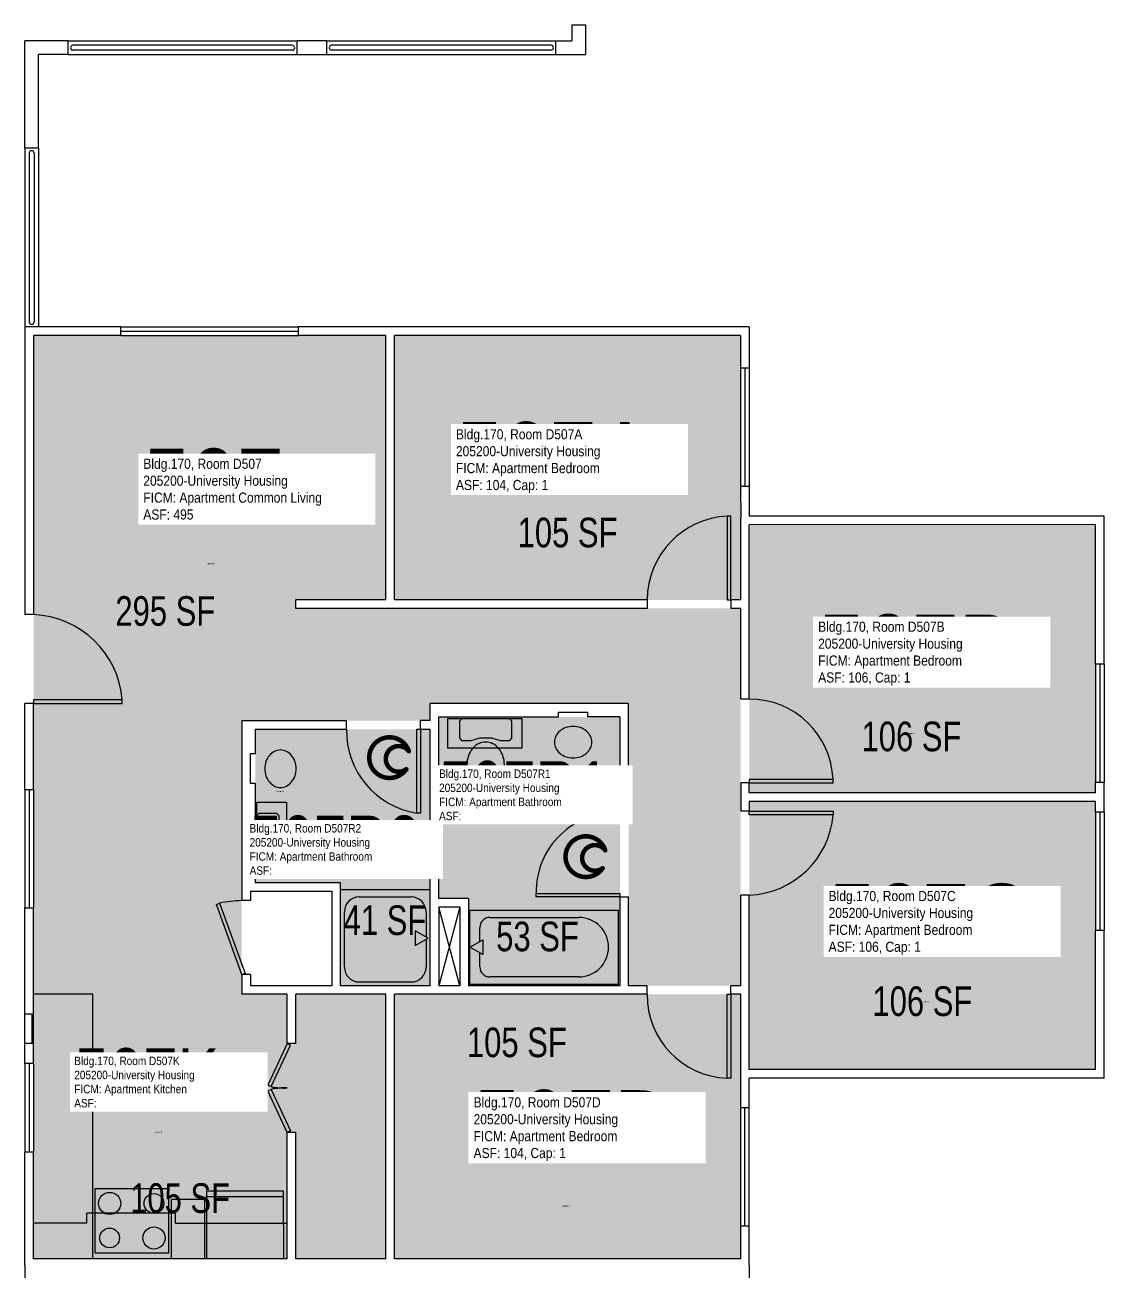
# Model space of a CAD drawing. Header units: inches. Extents: x -54 to 1917, y -52 to 2058.
# Drawn here: x 1430 to 1868, y 1181 to 1687 of the extents above; entities that cross this region are included whole.
import ezdxf
from ezdxf.enums import TextEntityAlignment as Align

# ---------------------------------------------------------------- set-up
doc = ezdxf.new("R2010")
doc.units = ezdxf.units.IN
doc.header["$LTSCALE"] = 10
doc.header["$MEASUREMENT"] = 0
doc.layers.get('0').update_dxf_attribs({"linetype": 'CONTINUOUS'})
for name, color, linetype in [('A-DOOR', 2, 'CONTINUOUS'), ('A-FLOR', 3, 'CONTINUOUS'), ('A-GLAZ', 1, 'CONTINUOUS'), ('A-IDEN-ICON', 4, 'CONTINUOUS'), ('A-IDEN-RNUM', 7, 'CONTINUOUS'), ('A-IDEN-SNUM', 4, 'CONTINUOUS'), ('A-IDEN-VNUM', 4, 'CONTINUOUS'), ('A-WALL', 5, 'CONTINUOUS'), ('AREA-TEXT', 3, 'CONTINUOUS'), ('P-SANR-FIXT', 2, 'CONTINUOUS'), ('Rooms-Category-Color', 7, 'CONTINUOUS'), ('Rooms-College-Color', 7, 'CONTINUOUS'), ('Rooms-Department-Color', 7, 'CONTINUOUS'), ('Rooms-Division-Color', 7, 'CONTINUOUS'), ('Rooms-Information', 7, 'CONTINUOUS')]:
    doc.layers.add(name, color=color, linetype=linetype)
doc.styles.add('CP_AREA', font='arial.ttf', dxfattribs={"height": 15})
doc.styles.add('CP_ROOMSNUMBER', font='arial.ttf', dxfattribs={"height": 1})
doc.styles.add('CP_ROOMVNUMBER', font='arial.ttf', dxfattribs={"width": 0.85, "height": 0.075})

# ---------------------------------------------------------------- blocks, each defined once
blk = doc.blocks.new('CPBATH')
at = {"color": 0, "linetype": 'ByBlock', "const_width": 0.0127}
for points in [[(0.0571, 0.0168, 0.861492), (-0.0551, 0, 1)], [(0.0571, 0.0168, 0.729002), (-0.0084, -0.0042, 1)], [(-0.0551, 0, 0.726902), (0.0487, -0.0337, 1)], [(-0.0084, -0.0042, 0.609468), (0.0487, -0.0337, 1)]]:
    blk.add_lwpolyline(points, format="xyb", dxfattribs=at)
at = {"color": 0, "linetype": 'ByBlock', "const_width": 0.00637}
for points in [[(0.0544, 0.0152, 1), (0.0599, 0.0184, 1)], [(0.0459, -0.0353, 1), (0.0515, -0.0321, 1)]]:
    blk.add_lwpolyline(points, format="xyb", close=True, dxfattribs=at)

msp = doc.modelspace()

# ---------------------------------------------------------------- hatches: boundary and pattern name
at = {"layer": 'Rooms-Category-Color', "true_color": 0x728ef3}
for points in [[(1720.58, 1296.8), (1720.58, 1449.8), (1540.08, 1449.8), (1540.08, 1453.3), (1576.58, 1453.3), (1576.58, 1560.55), (1433.58, 1560.55), (1433.58, 1293.3), (1518.08, 1293.3), (1518.08, 1404.3), (1594.58, 1404.3), (1594.58, 1411.3), (1675.08, 1411.3), (1675.08, 1296.8)], [(1580.06, 1560.55), (1580.07, 1453.3), (1720.57, 1453.3), (1720.56, 1560.55)], [(1724.07, 1483.8), (1724.07, 1375.05), (1864.57, 1375.06), (1864.57, 1483.81)], [(1671.58, 1296.8), (1671.58, 1405.8), (1598.08, 1405.8), (1598.09, 1332.18), (1610.07, 1332.18), (1610.07, 1296.8)], [(1594.58, 1400.8), (1594.59, 1296.8), (1558.07, 1296.8), (1558.07, 1338.68), (1523.57, 1338.67), (1523.58, 1400.8)], [(1724.07, 1371.55), (1724.07, 1262.8), (1864.57, 1262.81), (1864.57, 1371.56)], [(1536.58, 1293.3), (1433.58, 1293.3), (1433.58, 1186.05), (1536.58, 1186.05), (1536.57, 1237.3), (1540.08, 1237.3), (1540.08, 1186.05), (1576.58, 1186.05), (1576.58, 1293.3), (1540.07, 1293.3), (1540.08, 1273.3), (1536.58, 1273.3)], [(1580.07, 1293.3), (1580.07, 1186.05), (1720.57, 1186.05), (1720.57, 1293.3)]]:
    msp.add_hatch(color=171, dxfattribs=at).paths.add_polyline_path(points)
at = {"layer": 'Rooms-College-Color', "true_color": 0xadadad}
for points in [[(1720.58, 1296.8), (1720.58, 1449.8), (1540.08, 1449.8), (1540.08, 1453.3), (1576.58, 1453.3), (1576.58, 1560.55), (1433.58, 1560.55), (1433.58, 1293.3), (1518.08, 1293.3), (1518.08, 1404.3), (1594.58, 1404.3), (1594.58, 1411.3), (1675.08, 1411.3), (1675.08, 1296.8)], [(1580.06, 1560.55), (1580.07, 1453.3), (1720.57, 1453.3), (1720.56, 1560.55)], [(1724.07, 1483.8), (1724.07, 1375.05), (1864.57, 1375.06), (1864.57, 1483.81)], [(1671.58, 1296.8), (1671.58, 1405.8), (1598.08, 1405.8), (1598.09, 1332.18), (1610.07, 1332.18), (1610.07, 1296.8)], [(1594.58, 1400.8), (1594.59, 1296.8), (1558.07, 1296.8), (1558.07, 1338.68), (1523.57, 1338.67), (1523.58, 1400.8)], [(1724.07, 1371.55), (1724.07, 1262.8), (1864.57, 1262.81), (1864.57, 1371.56)], [(1536.58, 1293.3), (1433.58, 1293.3), (1433.58, 1186.05), (1536.58, 1186.05), (1536.57, 1237.3), (1540.08, 1237.3), (1540.08, 1186.05), (1576.58, 1186.05), (1576.58, 1293.3), (1540.07, 1293.3), (1540.08, 1273.3), (1536.58, 1273.3)], [(1580.07, 1293.3), (1580.07, 1186.05), (1720.57, 1186.05), (1720.57, 1293.3)]]:
    msp.add_hatch(color=253, dxfattribs=at).paths.add_polyline_path(points)
at = {"layer": 'Rooms-Department-Color', "true_color": 0x604aed}
for points in [[(1720.58, 1296.8), (1720.58, 1449.8), (1540.08, 1449.8), (1540.08, 1453.3), (1576.58, 1453.3), (1576.58, 1560.55), (1433.58, 1560.55), (1433.58, 1293.3), (1518.08, 1293.3), (1518.08, 1404.3), (1594.58, 1404.3), (1594.58, 1411.3), (1675.08, 1411.3), (1675.08, 1296.8)], [(1580.06, 1560.55), (1580.07, 1453.3), (1720.57, 1453.3), (1720.56, 1560.55)], [(1724.07, 1483.8), (1724.07, 1375.05), (1864.57, 1375.06), (1864.57, 1483.81)], [(1671.58, 1296.8), (1671.58, 1405.8), (1598.08, 1405.8), (1598.09, 1332.18), (1610.07, 1332.18), (1610.07, 1296.8)], [(1594.58, 1400.8), (1594.59, 1296.8), (1558.07, 1296.8), (1558.07, 1338.68), (1523.57, 1338.67), (1523.58, 1400.8)], [(1724.07, 1371.55), (1724.07, 1262.8), (1864.57, 1262.81), (1864.57, 1371.56)], [(1536.58, 1293.3), (1433.58, 1293.3), (1433.58, 1186.05), (1536.58, 1186.05), (1536.57, 1237.3), (1540.08, 1237.3), (1540.08, 1186.05), (1576.58, 1186.05), (1576.58, 1293.3), (1540.07, 1293.3), (1540.08, 1273.3), (1536.58, 1273.3)], [(1580.07, 1293.3), (1580.07, 1186.05), (1720.57, 1186.05), (1720.57, 1293.3)]]:
    msp.add_hatch(color=173, dxfattribs=at).paths.add_polyline_path(points)
at = {"layer": 'Rooms-Division-Color', "true_color": 0x604aed}
for points in [[(1720.58, 1296.8), (1720.58, 1449.8), (1540.08, 1449.8), (1540.08, 1453.3), (1576.58, 1453.3), (1576.58, 1560.55), (1433.58, 1560.55), (1433.58, 1293.3), (1518.08, 1293.3), (1518.08, 1404.3), (1594.58, 1404.3), (1594.58, 1411.3), (1675.08, 1411.3), (1675.08, 1296.8)], [(1580.06, 1560.55), (1580.07, 1453.3), (1720.57, 1453.3), (1720.56, 1560.55)], [(1724.07, 1483.8), (1724.07, 1375.05), (1864.57, 1375.06), (1864.57, 1483.81)], [(1671.58, 1296.8), (1671.58, 1405.8), (1598.08, 1405.8), (1598.09, 1332.18), (1610.07, 1332.18), (1610.07, 1296.8)], [(1594.58, 1400.8), (1594.59, 1296.8), (1558.07, 1296.8), (1558.07, 1338.68), (1523.57, 1338.67), (1523.58, 1400.8)], [(1724.07, 1371.55), (1724.07, 1262.8), (1864.57, 1262.81), (1864.57, 1371.56)], [(1536.58, 1293.3), (1433.58, 1293.3), (1433.58, 1186.05), (1536.58, 1186.05), (1536.57, 1237.3), (1540.08, 1237.3), (1540.08, 1186.05), (1576.58, 1186.05), (1576.58, 1293.3), (1540.07, 1293.3), (1540.08, 1273.3), (1536.58, 1273.3)], [(1580.07, 1293.3), (1580.07, 1186.05), (1720.57, 1186.05), (1720.57, 1293.3)]]:
    msp.add_hatch(color=173, dxfattribs=at).paths.add_polyline_path(points)

# ---------------------------------------------------------------- linework, layer by layer
at = {"layer": 'A-DOOR'}
for p, q in [((1715.15, 1487.3), (1715.15, 1453.3)), ((1716.57, 1487.3), (1715.15, 1487.3)), ((1716.57, 1453.3), (1716.57, 1487.3)), ((1715.15, 1453.3), (1716.57, 1453.3)), ((1469.57, 1412.72), (1433.57, 1412.71)), ((1433.57, 1412.71), (1433.57, 1411.3)), ((1433.57, 1411.3), (1469.57, 1411.3)), ((1469.57, 1411.3), (1469.57, 1412.72)), ((1589.15, 1366.8), (1589.15, 1400.8)), ((1589.15, 1400.8), (1590.57, 1400.8)), ((1590.57, 1400.8), (1590.57, 1366.8)), ((1758.07, 1380.47), (1724.07, 1380.47)), ((1724.07, 1380.47), (1724.07, 1379.05)), ((1758.07, 1379.05), (1758.07, 1380.47)), ((1724.07, 1379.05), (1758.07, 1379.05)), ((1590.57, 1366.8), (1589.15, 1366.8)), ((1724.07, 1367.55), (1758.07, 1367.55)), ((1724.07, 1366.14), (1724.07, 1367.55)), ((1758.07, 1366.14), (1724.07, 1366.14)), ((1758.07, 1367.55), (1758.07, 1366.14)), ((1507.77, 1329.78), (1509.1, 1330.26)), ((1518.07, 1301.3), (1507.77, 1329.78)), ((1509.1, 1330.26), (1519.4, 1301.78)), ((1637.57, 1334.22), (1671.57, 1334.22)), ((1637.57, 1332.8), (1637.57, 1334.22)), ((1671.57, 1332.8), (1637.57, 1332.8)), ((1671.57, 1334.22), (1671.57, 1332.8)), ((1519.4, 1301.78), (1518.07, 1301.3)), ((1715.15, 1259.3), (1715.15, 1293.3)), ((1715.15, 1293.3), (1716.57, 1293.3)), ((1716.57, 1293.3), (1716.57, 1259.3)), ((1536.57, 1273.3), (1528.69, 1256.45)), ((1529.97, 1255.85), (1537.85, 1272.7)), ((1537.85, 1272.7), (1536.57, 1273.3)), ((1716.57, 1259.3), (1715.15, 1259.3)), ((1528.69, 1256.45), (1529.97, 1255.85)), ((1528.69, 1254.15), (1529.97, 1254.75)), ((1536.57, 1237.3), (1528.69, 1254.15)), ((1529.97, 1254.75), (1537.85, 1237.9)), ((1537.85, 1237.9), (1536.57, 1237.3))]:
    msp.add_line(p, q, dxfattribs=at)
for centre, radius, start, end in [((1716.95, 1452.97), 34.38, 92.9973, 179.4426), ((1432.09, 1409.73), 37.6, 4.553, 87.7487), ((1724.12, 1379.07), 33.98, 2.3561, 90.0837), ((1594.42, 1400.24), 33.85, 179.0563, 261.0524), ((1669.44, 1334.99), 31.88, 86.1802, 181.3841), ((1722.75, 1368.96), 35.43, 272.1356, 355.4287), ((1518.99, 1284.76), 46.56, 91.1377, 102.2708), ((1716.33, 1293.05), 33.77, 179.5683, 267.9961), ((1535.4, 1280.97), 25.7, 257.7961, 272.6014), ((1535.4, 1229.63), 25.7, 87.4007, 102.2059)]:
    msp.add_arc(centre, radius, start, end, dxfattribs=at)
at = {"layer": 'A-FLOR'}
for p, q in [((1538.56, 1678.26), (1449.56, 1678.26)), ((1643.56, 1678.27), (1554.56, 1678.27)), ((1538.56, 1676.26), (1449.56, 1676.26)), ((1643.56, 1676.27), (1554.56, 1676.27)), ((1431.81, 1634.51), (1431.82, 1566.05)), ((1433.81, 1634.51), (1433.82, 1566.05)), ((1606.57, 1328.68), (1598.07, 1296.8)), ((1606.57, 1296.79), (1598.07, 1328.68))]:
    msp.add_line(p, q, dxfattribs=at)
at = {"layer": 'A-FLOR', "extrusion": (-9.05604e-06, -5.6027e-11, 1)}
for centre, start, end in [((1449.56, 1677.26, -0.01), 90.0004, 270.0004), ((1538.56, 1677.26, -0.01), 270.0004, 90.0004), ((1554.56, 1677.27, -0.01), 90.0004, 270.0004), ((1643.56, 1677.27, -0.01), 270.0004, 90.0004)]:
    msp.add_arc(centre, 1, start, end, dxfattribs=at)
at = {"layer": 'A-FLOR'}
for centre, start, end in [((1432.81, 1634.51), 0.001, 180.001), ((1432.82, 1566.05), 180.001, 0.001)]:
    msp.add_arc(centre, 1, start, end, dxfattribs=at)
at = {"layer": 'A-GLAZ'}
for p, q in [((1469.06, 1564.05), (1541.06, 1564.05)), ((1469.06, 1562.3), (1541.06, 1562.3)), ((1469.06, 1560.55), (1541.06, 1560.55)), ((1720.56, 1547.3), (1720.56, 1499.3)), ((1722.31, 1547.3), (1722.31, 1499.3)), ((1724.06, 1547.3), (1724.06, 1499.3)), ((1864.57, 1427.31), (1864.57, 1379.31)), ((1866.32, 1427.31), (1866.32, 1379.31)), ((1868.07, 1427.31), (1868.07, 1379.31)), ((1430.07, 1376.42), (1430.07, 1328.42)), ((1431.82, 1376.42), (1431.82, 1328.42)), ((1433.57, 1376.42), (1433.57, 1328.42)), ((1864.57, 1367.31), (1864.57, 1319.31)), ((1866.32, 1367.31), (1866.32, 1319.31)), ((1868.07, 1367.31), (1868.07, 1319.31)), ((1430.07, 1265.3), (1430.07, 1229.3)), ((1431.82, 1265.3), (1431.82, 1229.3)), ((1433.57, 1265.3), (1433.57, 1229.3)), ((1720.57, 1199.3), (1720.57, 1247.3)), ((1722.32, 1199.3), (1722.32, 1247.3)), ((1724.07, 1199.3), (1724.07, 1247.3))]:
    msp.add_line(p, q, dxfattribs=at)
at = {"layer": 'A-WALL'}
for p, q in [((1652.06, 1686.52), (1652.06, 1680.02)), ((1652.06, 1686.52), (1657.56, 1686.52)), ((1657.56, 1686.52), (1657.56, 1674.52)), ((1430.06, 1636.51), (1430.06, 1680.01)), ((1447.56, 1680.01), (1430.06, 1680.01)), ((1447.56, 1674.51), (1447.56, 1680.01)), ((1447.56, 1680.01), (1540.56, 1680.01)), ((1552.56, 1680.02), (1540.56, 1680.01)), ((1540.56, 1674.51), (1540.56, 1680.01)), ((1552.56, 1674.52), (1552.56, 1680.02)), ((1552.56, 1680.02), (1645.56, 1680.02)), ((1645.56, 1674.52), (1645.56, 1680.02)), ((1645.56, 1680.02), (1652.06, 1680.02)), ((1447.56, 1674.51), (1435.56, 1674.51)), ((1435.56, 1636.51), (1435.56, 1674.51)), ((1447.56, 1674.51), (1540.56, 1674.51)), ((1540.56, 1674.51), (1552.56, 1674.52)), ((1552.56, 1674.52), (1645.56, 1674.52)), ((1645.56, 1674.52), (1657.56, 1674.52)), ((1435.56, 1636.51), (1430.06, 1636.51)), ((1430.06, 1636.51), (1430.07, 1564.05)), ((1435.56, 1636.51), (1435.56, 1564.05)), ((1469.06, 1564.05), (1430.06, 1564.05)), ((1430.06, 1564.05), (1430.07, 1447.3)), ((1469.06, 1560.55), (1469.06, 1564.05)), ((1724.06, 1564.05), (1541.06, 1564.05)), ((1541.06, 1560.55), (1541.06, 1564.05)), ((1724.06, 1564.05), (1724.06, 1547.3)), ((1469.06, 1560.55), (1433.56, 1560.55)), ((1433.56, 1560.55), (1433.57, 1447.3)), ((1576.56, 1560.55), (1541.06, 1560.55)), ((1576.57, 1453.3), (1576.56, 1560.55)), ((1720.56, 1560.55), (1580.06, 1560.55)), ((1580.07, 1453.3), (1580.06, 1560.55)), ((1720.56, 1560.55), (1720.56, 1547.3)), ((1724.06, 1547.3), (1720.56, 1547.3)), ((1720.56, 1499.3), (1720.57, 1486.3)), ((1724.06, 1499.3), (1720.56, 1499.3)), ((1724.06, 1499.3), (1724.07, 1487.3)), ((1720.57, 1453.3), (1720.57, 1486.3)), ((1868.07, 1487.31), (1724.07, 1487.3)), ((1868.07, 1427.31), (1868.07, 1487.31)), ((1864.57, 1483.81), (1724.07, 1483.8)), ((1724.07, 1413.05), (1724.07, 1483.8)), ((1864.57, 1427.31), (1864.57, 1483.81)), ((1576.57, 1453.3), (1540.07, 1453.3)), ((1540.07, 1449.8), (1540.07, 1453.3)), ((1682.57, 1453.3), (1580.07, 1453.3)), ((1682.57, 1453.3), (1682.57, 1449.8)), ((1720.57, 1453.3), (1716.57, 1453.3)), ((1716.57, 1453.3), (1716.57, 1449.8)), ((1433.57, 1447.3), (1430.07, 1447.3)), ((1682.57, 1449.8), (1540.07, 1449.8)), ((1720.57, 1449.8), (1716.57, 1449.8)), ((1720.57, 1413.05), (1720.57, 1449.8)), ((1864.57, 1427.31), (1868.07, 1427.31)), ((1433.57, 1411.3), (1430.07, 1411.3)), ((1430.07, 1376.42), (1430.07, 1411.3)), ((1433.57, 1376.42), (1433.57, 1411.3)), ((1594.57, 1404.3), (1594.57, 1411.3)), ((1675.07, 1411.3), (1594.57, 1411.3)), ((1675.07, 1366.8), (1675.07, 1411.3)), ((1724.07, 1413.05), (1720.57, 1413.05)), ((1598.07, 1405.8), (1646.57, 1405.8)), ((1598.07, 1332.18), (1598.07, 1405.8)), ((1646.57, 1405.8), (1646.57, 1407.8)), ((1646.57, 1407.8), (1658.57, 1407.8)), ((1658.57, 1405.8), (1658.57, 1407.8)), ((1671.57, 1405.8), (1658.57, 1405.8)), ((1671.57, 1405.8), (1671.57, 1366.8)), ((1518.07, 1404.3), (1518.07, 1331.3)), ((1518.07, 1404.3), (1560.57, 1404.3)), ((1523.57, 1400.8), (1523.57, 1390.8)), ((1523.57, 1400.8), (1560.57, 1400.8)), ((1560.57, 1400.8), (1560.57, 1404.3)), ((1594.57, 1404.3), (1590.57, 1404.3)), ((1590.57, 1400.8), (1590.57, 1404.3)), ((1590.57, 1400.8), (1594.57, 1400.8)), ((1594.57, 1296.8), (1594.57, 1400.8)), ((1523.57, 1390.8), (1521.57, 1390.8)), ((1521.57, 1378.8), (1521.57, 1390.8)), ((1430.07, 1376.42), (1433.57, 1376.42)), ((1523.57, 1378.8), (1521.57, 1378.8)), ((1523.57, 1378.8), (1523.57, 1338.67)), ((1724.07, 1379.05), (1720.57, 1379.05)), ((1720.57, 1379.05), (1720.57, 1367.55)), ((1724.07, 1375.05), (1724.07, 1379.05)), ((1864.57, 1375.06), (1724.07, 1375.05)), ((1864.57, 1375.06), (1864.57, 1379.31)), ((1864.57, 1379.31), (1868.07, 1379.31)), ((1868.07, 1367.31), (1868.07, 1379.31)), ((1864.57, 1371.56), (1724.07, 1371.55)), ((1724.07, 1371.55), (1724.07, 1367.55)), ((1864.57, 1367.31), (1864.57, 1371.56)), ((1671.57, 1366.8), (1675.07, 1366.8)), ((1724.07, 1367.55), (1720.57, 1367.55)), ((1864.57, 1367.31), (1868.07, 1367.31)), ((1521.57, 1335.17), (1554.57, 1335.18)), ((1521.57, 1335.17), (1521.57, 1331.3)), ((1523.57, 1338.67), (1558.07, 1338.68)), ((1554.57, 1335.18), (1554.57, 1296.8)), ((1558.07, 1338.68), (1558.07, 1296.8)), ((1521.57, 1331.3), (1518.07, 1331.3)), ((1610.07, 1332.18), (1598.07, 1332.18)), ((1610.07, 1332.18), (1610.07, 1296.8)), ((1671.57, 1332.8), (1675.07, 1332.8)), ((1671.57, 1332.8), (1671.57, 1296.8)), ((1675.07, 1296.8), (1675.07, 1332.8)), ((1724.07, 1333.55), (1720.57, 1333.55)), ((1720.57, 1296.8), (1720.57, 1333.55)), ((1724.07, 1262.8), (1724.07, 1333.55)), ((1430.07, 1285.3), (1430.07, 1328.42)), ((1430.07, 1328.42), (1433.57, 1328.42)), ((1433.57, 1293.3), (1433.57, 1328.42)), ((1598.07, 1328.68), (1598.07, 1296.8)), ((1606.57, 1328.68), (1598.07, 1328.68)), ((1606.57, 1328.68), (1606.57, 1296.8)), ((1864.57, 1262.81), (1864.57, 1319.31)), ((1864.57, 1319.31), (1868.07, 1319.31)), ((1868.07, 1259.31), (1868.07, 1319.31)), ((1518.07, 1301.3), (1518.07, 1293.3)), ((1521.57, 1301.3), (1518.07, 1301.3)), ((1521.57, 1301.3), (1521.57, 1296.8)), ((1554.57, 1296.8), (1521.57, 1296.8)), ((1594.57, 1296.8), (1558.07, 1296.8)), ((1606.57, 1296.8), (1598.07, 1296.8)), ((1671.57, 1296.8), (1610.07, 1296.8)), ((1682.57, 1296.8), (1675.07, 1296.8)), ((1682.57, 1293.3), (1682.57, 1296.8)), ((1716.57, 1293.3), (1716.57, 1296.8)), ((1720.57, 1296.8), (1716.57, 1296.8)), ((1433.57, 1265.3), (1433.57, 1293.3)), ((1536.57, 1293.3), (1518.07, 1293.3)), ((1536.57, 1273.3), (1536.57, 1293.3)), ((1576.57, 1293.3), (1540.07, 1293.3)), ((1540.07, 1273.3), (1540.07, 1293.3)), ((1576.57, 1186.05), (1576.57, 1293.3)), ((1580.07, 1186.05), (1580.07, 1293.3)), ((1682.57, 1293.3), (1580.07, 1293.3)), ((1720.57, 1293.3), (1716.57, 1293.3)), ((1720.57, 1258.3), (1720.57, 1293.3)), ((1430.07, 1273.3), (1430.07, 1285.3)), ((1433.07, 1285.3), (1430.07, 1285.3)), ((1433.07, 1273.3), (1433.07, 1285.3)), ((1433.07, 1273.3), (1430.07, 1273.3)), ((1430.07, 1265.3), (1430.07, 1273.3)), ((1540.07, 1273.3), (1536.57, 1273.3)), ((1433.57, 1265.3), (1430.07, 1265.3)), ((1720.57, 1247.3), (1720.57, 1260.3)), ((1864.57, 1262.81), (1724.07, 1262.8)), ((1868.07, 1259.31), (1724.07, 1259.3)), ((1724.07, 1247.3), (1724.07, 1259.3)), ((1724.07, 1247.3), (1720.57, 1247.3)), ((1540.07, 1237.3), (1536.57, 1237.3)), ((1536.57, 1186.05), (1536.57, 1237.3)), ((1540.07, 1186.05), (1540.07, 1237.3)), ((1433.57, 1229.3), (1430.07, 1229.3)), ((1430.07, 1183.3), (1430.07, 1229.3)), ((1433.57, 1186.05), (1433.57, 1229.3)), ((1724.07, 1199.3), (1720.57, 1199.3)), ((1720.57, 1186.05), (1720.57, 1199.3)), ((1724.07, 1183.3), (1724.07, 1199.3)), ((1430.07, 1183.3), (1430.07, 1137.3)), ((1536.57, 1186.05), (1433.57, 1186.05)), ((1576.57, 1186.05), (1540.07, 1186.05)), ((1720.57, 1186.05), (1580.07, 1186.05)), ((1724.07, 1183.3), (1724.07, 1161.3))]:
    msp.add_line(p, q, dxfattribs=at)
at = {"layer": 'P-SANR-FIXT'}
for p, q in [((1601.69, 1405.18), (1631.69, 1405.18)), ((1601.69, 1393.18), (1601.69, 1405.18)), ((1606.57, 1404.18), (1607.57, 1405.18)), ((1606.57, 1397.35), (1606.57, 1404.18)), ((1607.57, 1405.18), (1626.57, 1405.18)), ((1626.57, 1405.18), (1627.57, 1404.18)), ((1627.57, 1404.18), (1627.57, 1397.18)), ((1631.69, 1405.18), (1631.69, 1393.18)), ((1607.57, 1396.18), (1606.69, 1397.05)), ((1611.07, 1396.18), (1607.57, 1396.18)), ((1614.51, 1397.16), (1611.07, 1396.18)), ((1619.51, 1397.18), (1614.63, 1397.18)), ((1623.07, 1396.18), (1619.62, 1397.16)), ((1626.39, 1396.18), (1623.07, 1396.18)), ((1627.57, 1397.18), (1626.69, 1396.3)), ((1631.69, 1393.18), (1601.69, 1393.18)), ((1524.17, 1371.3), (1536.17, 1371.3)), ((1524.17, 1341.3), (1524.17, 1371.3)), ((1536.17, 1371.3), (1536.17, 1341.3)), ((1524.17, 1365.8), (1525.17, 1366.8)), ((1524.17, 1346.8), (1524.17, 1365.8)), ((1525.17, 1366.8), (1532.17, 1366.8)), ((1532.17, 1366.8), (1533.04, 1365.92)), ((1533.17, 1365.63), (1533.17, 1362.3)), ((1533.17, 1362.3), (1532.17, 1358.8)), ((1532.17, 1358.8), (1532.17, 1353.86)), ((1532.18, 1353.74), (1533.17, 1350.3)), ((1533.17, 1350.3), (1533.17, 1346.8)), ((1525.17, 1345.8), (1524.17, 1346.8)), ((1532.17, 1345.8), (1525.17, 1345.8)), ((1533.17, 1346.8), (1532.17, 1345.8)), ((1536.17, 1341.3), (1524.17, 1341.3)), ((1594.57, 1335.68), (1558.07, 1335.68)), ((1565.73, 1332.8), (1586.9, 1332.8)), ((1559.73, 1304.3), (1559.73, 1326.8)), ((1592.9, 1326.8), (1592.9, 1316.49)), ((1610.69, 1297.43), (1610.69, 1327.43)), ((1610.69, 1327.43), (1670.94, 1327.43)), ((1618.73, 1324.48), (1654.88, 1324.48)), ((1670.94, 1297.43), (1670.94, 1327.43)), ((1614.71, 1314.75), (1614.71, 1320.46)), ((1593.67, 1316.05), (1588.48, 1319.05)), ((1588.48, 1319.05), (1588.48, 1313.05)), ((1588.48, 1313.05), (1593.67, 1316.05)), ((1592.9, 1315.61), (1592.9, 1304.3)), ((1610.69, 1312.43), (1615.89, 1315.43)), ((1615.89, 1315.43), (1615.89, 1309.43)), ((1615.89, 1309.43), (1610.69, 1312.43)), ((1614.71, 1304.39), (1614.71, 1310.11)), ((1654.88, 1300.38), (1618.73, 1300.38)), ((1565.73, 1298.3), (1586.9, 1298.3)), ((1610.69, 1297.43), (1670.94, 1297.43)), ((1457.57, 1293.3), (1433.57, 1293.3)), ((1457.57, 1186.05), (1457.57, 1293.3)), ((1488.44, 1214.46), (1458.44, 1214.46)), ((1458.44, 1214.46), (1458.44, 1188.46)), ((1488.44, 1188.46), (1488.44, 1214.46)), ((1503.95, 1186.05), (1503.94, 1213.55)), ((1503.94, 1213.55), (1534.94, 1213.55)), ((1534.94, 1213.55), (1534.95, 1186.05)), ((1502.95, 1210.05), (1489.44, 1210.05)), ((1489.44, 1210.05), (1489.44, 1186.05)), ((1502.95, 1210.05), (1502.95, 1186.05)), ((1503.94, 1211.3), (1534.94, 1211.3)), ((1455.2, 1200.46), (1455.2, 1204.46)), ((1491.2, 1204.46), (1455.2, 1204.46)), ((1491.2, 1200.46), (1491.2, 1204.46)), ((1455.2, 1200.46), (1433.57, 1200.46)), ((1491.2, 1200.46), (1536.57, 1200.46)), ((1458.44, 1188.46), (1488.44, 1188.46)), ((1534.95, 1186.05), (1503.95, 1186.05))]:
    msp.add_line(p, q, dxfattribs=at)
for centre, radius in [((1464.44, 1208.46), 4.5), ((1482.44, 1208.46), 4), ((1464.44, 1194.46), 4), ((1482.44, 1194.46), 4.5)]:
    msp.add_circle(centre, radius, dxfattribs=at)
for centre, radius, start, end in [((1652.12, 1394.25), 7.65, 109.2304, 130.1019), ((1652.57, 1392.98), 9, 90.001, 109.2304), ((1652.57, 1392.98), 9, 70.7717, 90.001), ((1653.01, 1394.25), 7.65, 49.9001, 70.7717), ((1606.98, 1397.35), 0.418, 180.001, 225.001), ((1617.07, 1389.34), 6.3, 90.001, 116.7022), ((1614.63, 1396.76), 0.418, 90.001, 105.9464), ((1617.07, 1389.34), 6.3, 63.2998, 90.001), ((1619.51, 1396.76), 0.418, 74.0556, 90.001), ((1626.39, 1396.59), 0.418, 270.001, 315.001), ((1650.39, 1395.58), 5.42, 153.8095, 180.001), ((1650.39, 1395.58), 5.42, 180.001, 206.1926), ((1651.44, 1395.06), 6.59, 130.1019, 153.8095), ((1653.69, 1395.06), 6.59, 26.1926, 49.9001), ((1654.75, 1395.58), 5.42, 0.001, 26.1926), ((1654.75, 1395.58), 5.42, 333.8095, 0.001), ((1535.12, 1385.24), 7.65, 139.9001, 160.7717), ((1534.31, 1385.93), 6.59, 116.1926, 139.9001), ((1533.79, 1386.98), 5.42, 90.001, 116.1926), ((1533.79, 1386.98), 5.42, 63.8095, 90.001), ((1533.27, 1385.93), 6.59, 40.1019, 63.8095), ((1532.46, 1385.24), 7.65, 19.2304, 40.1019), ((1618.89, 1387.01), 9.33, 140.5286, 161.1657), ((1617.78, 1387.93), 7.89, 116.7022, 140.5286), ((1616.36, 1387.93), 7.89, 39.4735, 63.2998), ((1615.24, 1387.01), 9.33, 18.8364, 39.4735), ((1651.44, 1396.1), 6.59, 206.1926, 229.9001), ((1652.12, 1396.91), 7.65, 229.9001, 250.7717), ((1653.01, 1396.91), 7.65, 289.2304, 310.1019), ((1653.69, 1396.1), 6.59, 310.1019, 333.8095), ((1536.39, 1384.8), 9, 160.7717, 180.001), ((1531.19, 1384.8), 9, 0.001, 19.2304), ((1618, 1385.85), 8.55, 176.2256, 198.8364), ((1620.64, 1386.41), 11.18, 161.1657, 180.001), ((1613.49, 1386.41), 11.18, 0.001, 18.8364), ((1613.49, 1386.41), 11.18, 341.1657, 0.001), ((1652.57, 1398.18), 9, 250.7717, 270.001), ((1652.57, 1398.18), 9, 270.001, 289.2304), ((1536.39, 1384.8), 9, 180.001, 199.2304), ((1535.12, 1384.36), 7.65, 199.2304, 220.1019), ((1532.46, 1384.36), 7.65, 319.9001, 340.7717), ((1531.19, 1384.8), 9, 340.7717, 0.001), ((1619.6, 1386.39), 10.24, 198.8364, 219.4735), ((1615.24, 1385.81), 9.33, 320.5286, 341.1657), ((1534.31, 1383.67), 6.59, 220.1019, 243.8095), ((1533.79, 1382.62), 5.42, 243.8095, 270.001), ((1533.79, 1382.62), 5.42, 270.001, 296.1926), ((1533.27, 1383.67), 6.59, 296.1926, 319.9001), ((1617.78, 1384.9), 7.89, 219.4735, 243.2998), ((1617.07, 1383.48), 6.3, 243.2998, 270.001), ((1617.07, 1383.48), 6.3, 270.001, 296.7022), ((1616.36, 1384.9), 7.89, 296.7022, 320.5286), ((1532.75, 1365.63), 0.418, 0.001, 45.001), ((1541.42, 1355.59), 7.89, 129.4735, 153.2998), ((1542.34, 1354.47), 9.33, 108.8364, 129.4735), ((1542.93, 1352.72), 11.18, 90.001, 108.8364), ((1542.93, 1352.72), 11.18, 71.1657, 90.001), ((1543.53, 1354.47), 9.33, 50.5286, 71.1657), ((1544.45, 1355.59), 7.89, 26.7022, 50.5286), ((1540, 1356.3), 6.3, 153.2998, 180.001), ((1540, 1356.3), 6.3, 180.001, 206.7022), ((1545.86, 1356.3), 6.3, 0.001, 26.7022), ((1545.86, 1356.3), 6.3, 333.2998, 0.001), ((1532.59, 1353.86), 0.418, 180.001, 195.9464), ((1541.42, 1357.01), 7.89, 206.7022, 230.5286), ((1542.34, 1358.13), 9.33, 230.5286, 251.1657), ((1542.95, 1358.83), 10.24, 288.8364, 309.4735), ((1544.45, 1357.01), 7.89, 309.4735, 333.2998), ((1542.93, 1359.88), 11.18, 251.1657, 270.001), ((1543.5, 1357.23), 8.55, 266.2256, 288.8364), ((1565.73, 1326.8), 6, 90.001, 180.001), ((1586.9, 1326.8), 6, 0.001, 90.001), ((1618.73, 1320.46), 4.02, 90.001, 180.001), ((1654.88, 1312.43), 12.05, 270.001, 90.001), ((1565.73, 1304.3), 6, 180.001, 270.001), ((1586.9, 1304.3), 6, 270.001, 0.001), ((1618.73, 1304.39), 4.02, 180.001, 270.001)]:
    msp.add_arc(centre, radius, start, end, dxfattribs=at)

# ---------------------------------------------------------------- block references
at = {"layer": 'A-IDEN-ICON', "xscale": 144.0000000054818, "yscale": 144.0000000054818, "zscale": 144.0000000054818, "rotation": 1.252884216708593}
for p in [(1577.74, 1389.3), (1657.42, 1349.13)]:
    msp.add_blockref('CPBATH', p, dxfattribs=at)

# ---------------------------------------------------------------- texts
at = {"layer": 'A-IDEN-RNUM', "style": 'CP_ROOMSNUMBER'}
for s, p in [('0507-A0', (1641.62, 1479.57)), ('0507-00', (1504.23, 1467.72)), ('0507-B0', (1788.1, 1398.89)), ('0507-C0', (1794.38, 1290.07)), ('0507-D0', (1648.05, 1207.15))]:
    msp.add_text(s, height=0.36, dxfattribs=at).set_placement(p)
for s, p in [('0507-R2', (1532.12, 1375.43)), ('0507-R1', (1625.16, 1377.07)), ('0507-K0', (1482.79, 1237.25))]:
    msp.add_text(s, height=0.36, rotation=358.9, dxfattribs=at).set_placement(p)
at = {"layer": 'A-IDEN-SNUM', "style": 'CP_ROOMSNUMBER'}
for s, p in [('1700D507A0', (1641.62, 1479.57)), ('1700D50700', (1504.23, 1467.72)), ('1700D507B0', (1788.1, 1398.89)), ('1700D507C0', (1794.38, 1290.07)), ('1700D507D0', (1648.05, 1207.15))]:
    msp.add_text(s, height=0.36, dxfattribs=at).set_placement(p)
for s, p in [('1700D507R2', (1532.12, 1375.43)), ('1700D507R1', (1625.16, 1377.07)), ('1700D507K0', (1482.79, 1237.25))]:
    msp.add_text(s, height=0.36, rotation=358.9, dxfattribs=at).set_placement(p)
at = {"layer": 'A-IDEN-VNUM', "style": 'CP_ROOMVNUMBER'}
for s, height, width, p in [('507A', 28.8, 0.85, (1605, 1496.6)), ('507', 28.8, 0.85, (1478.12, 1485.81)), ('507B', 28.8, 0.85, (1752.02, 1418.53)), ('507R1', 24, 0.7, (1598.17, 1363.87)), ('507R2', 24, 0.7, (1521.27, 1341.73)), ('507C', 28.8, 0.85, (1756.25, 1309.3)), ('507K', 24, 0.75, (1450.1, 1247.39, 0)), ('507D', 28.8, 0.85, (1612.16, 1225.62))]:
    msp.add_text(s, height=height, dxfattribs=dict(at, width=width)).set_placement(p)
at = {"layer": 'AREA-TEXT', "style": 'CP_AREA', "width": 0.75}
for s, p in [('105 SF', (1650.31, 1480.62)), ('295 SF', (1487.05, 1448.79)), ('106 SF', (1789.89, 1397.91)), ('41 SF', (1576.19, 1323.37)), ('53 SF', (1638.11, 1316.77)), ('106 SF', (1794.32, 1290.51)), ('105 SF', (1629.74, 1273.81)), ('105 SF', (1493.06, 1210.64))]:
    msp.add_text(s, height=12, dxfattribs=at).set_placement(p, align=Align.MIDDLE_CENTER)

# ---------------------------------------------------------------- next in the draw order: texts
at = {"layer": 'Rooms-Information', "attachment_point": 7, "style": 'CP_ROOMVNUMBER', "bg_fill": 3, "box_fill_scale": 1.5, "bg_fill_color": 256, "bg_fill_true_color": 13158600, "bg_fill_transparency": 0}
for s, insert, char_height, width in [('Bldg.170, Room D507A^M^J205200-University Housing^M^JFICM: Apartment Bedroom^M^JASF: 104, Cap: 1', (1605, 1496.6), 4.1143, 92.16), ('Bldg.170, Room D507^M^J205200-University Housing^M^JFICM: Apartment Common Living^M^JASF: 495', (1478.12, 1485.81), 4.1143, 92.16), ('Bldg.170, Room D507B^M^J205200-University Housing^M^JFICM: Apartment Bedroom^M^JASF: 106, Cap: 1', (1752.02, 1418.53), 4.1143, 92.16), ('Bldg.170, Room D507R1^M^J205200-University Housing^M^JFICM: Apartment Bathroom^M^JASF: ', (1598.17, 1363.87), 3.4286, 76.8), ('Bldg.170, Room D507C^M^J205200-University Housing^M^JFICM: Apartment Bedroom^M^JASF: 106, Cap: 1', (1756.25, 1309.3), 4.1143, 92.16), ('Bldg.170, Room D507K^M^J205200-University Housing^M^JFICM: Apartment Kitchen^M^JASF: ', (1450.1, 1247.39, 0), 3.4286, 76.8), ('Bldg.170, Room D507D^M^J205200-University Housing^M^JFICM: Apartment Bedroom^M^JASF: 104, Cap: 1', (1612.16, 1225.62), 4.1143, 92.16)]:
    msp.add_mtext(s, dxfattribs=dict(at, insert=insert, char_height=char_height, width=width))

# ---------------------------------------------------------------- next in the draw order: texts
at = {"layer": 'Rooms-Information', "insert": (1521.27, 1341.73), "char_height": 3.4286, "width": 76.8, "attachment_point": 7, "style": 'CP_ROOMVNUMBER', "bg_fill": 3, "box_fill_scale": 1.5, "bg_fill_color": 256, "bg_fill_true_color": 13158600, "bg_fill_transparency": 0}
msp.add_mtext('Bldg.170, Room D507R2^M^J205200-University Housing^M^JFICM: Apartment Bathroom^M^JASF: ', dxfattribs=at)

doc.saveas('drawing.dxf')
